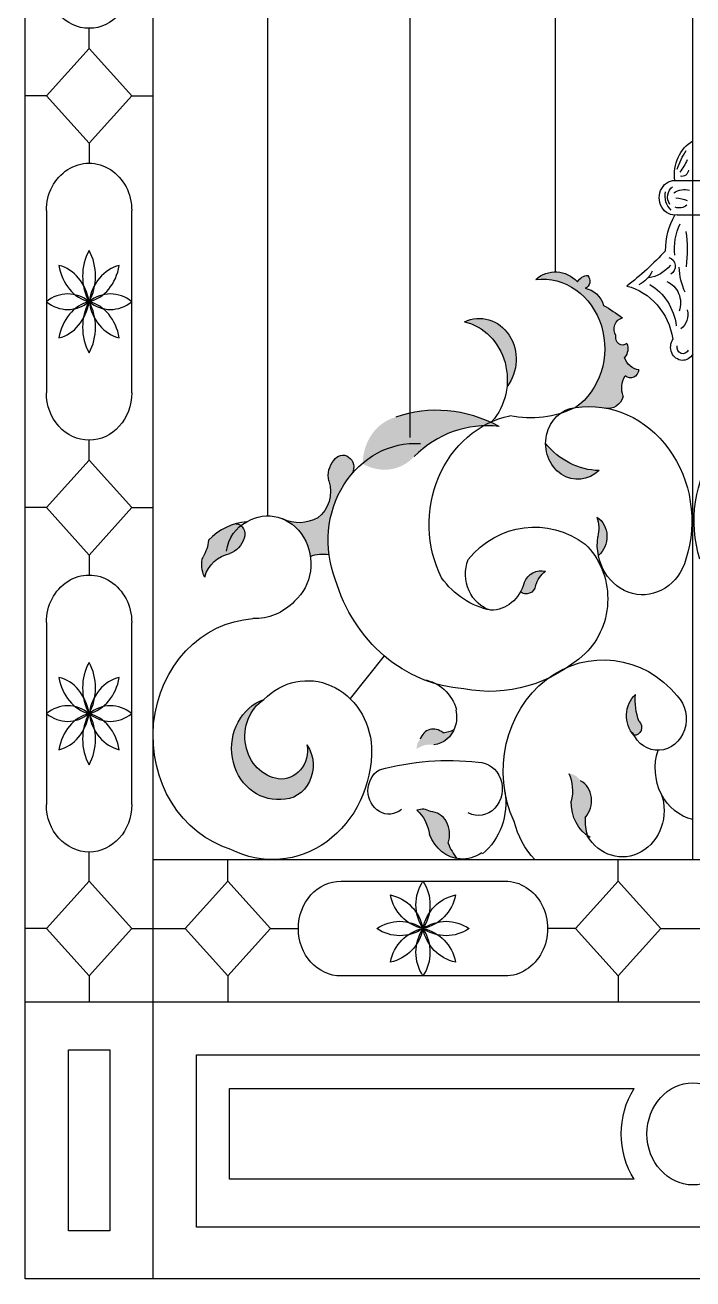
# Model space of a CAD drawing. Header units: inches. Extents: x -12530 to 36157, y 78659 to 110077.
# Drawn here: x 16002 to 16683, y 94033 to 95311 of the extents above; entities that cross this region are included whole.
import ezdxf

# ---------------------------------------------------------------- set-up
doc = ezdxf.new("R2010")
doc.units = ezdxf.units.IN
doc.header["$MEASUREMENT"] = 0
doc.layers.add('freecads.com', color=7, linetype='Continuous')

msp = doc.modelspace()

# ---------------------------------------------------------------- hatches: boundary and pattern name
at = {"layer": 'freecads.com'}
h = msp.add_hatch(color=256, dxfattribs=at)
edge = h.paths.add_edge_path()
edge.add_ellipse((16542.54178003966, 95023.13826498901), major_axis=(1.23938e-11, 36.12050366511674), ratio=0.9000000000000677, start_angle=319.28067390580753, end_angle=395.05932300097726, ccw=False)
edge.add_ellipse((16575.94092014815, 95040.74796876324), major_axis=(-1.58047e-11, 14.82096985979854), ratio=0.8999999999998619, start_angle=360.957620514245, end_angle=412.14768118692155, ccw=False)
edge.add_ellipse((16570.5542331146, 95050.04660668003), major_axis=(7.8957e-12, 7.941785819243311), ratio=0.8999999999999744, start_angle=196.9319871610167, end_angle=317.0460077482493, ccw=False)
edge.add_ellipse((16569.52517190484, 95016.7377189741), major_axis=(1.9649e-11, 26.04826038290644), ratio=0.9000000000000898, start_angle=290.72214593662204, end_angle=352.66484024678425, ccw=False)
edge.add_ellipse((16474.84320533938, 94781.3897204357), major_axis=(1.4245418e-09, 276.1786654738062), ratio=0.8999999999995312, start_angle=329.50415210410176, end_angle=334.3824210662108, ccw=False)
edge.add_ellipse((16612.88560661577, 95000.95003051937), major_axis=(1.19732e-11, 11.73514588659041), ratio=0.9000000000001639, start_angle=9.541571079901077, end_angle=127.357379983053)
edge.add_ellipse((16610.94631743541, 94992.50120788936), major_axis=(-1.22783e-11, 7.730871376374062), ratio=0.899999999999888, start_angle=75.0739505005534, end_angle=215.0064558516023)
edge.add_ellipse((16605.62570415777, 94980.86602040978), major_axis=(-6.6469e-12, 12.0105895559219), ratio=0.9000000000005609, start_angle=220.6210038746634, end_angle=299.9780988753288, ccw=False)
edge.add_ellipse((16628.95668181788, 94978.0665208842), major_axis=(2.629e-12, 18.59619225577659), ratio=0.9000000000001048, start_angle=110.37360075463, end_angle=176.070302908576)
edge.add_ellipse((16619.08539815936, 94960.84599027182), major_axis=(-2.5174e-12, 9.643829878263347), ratio=0.9000000000002799, start_angle=145.3199546165977, end_angle=261.260153605879, ccw=False)
edge.add_ellipse((16629.11355497952, 94940.82110228678), major_axis=(-1.08204e-11, 21.04608677925325), ratio=0.9000000000002369, start_angle=51.05676090297471, end_angle=115.0904409184006)
edge.add_ellipse((16596.87092255902, 94937.12851185323), major_axis=(-5.1723e-12, 17.03069006768145), ratio=0.9000000000000532, start_angle=174.8827055841234, end_angle=253.1443877643821, ccw=False)
edge.add_ellipse((16576.63208262467, 94805.46866139612), major_axis=(-8.3213e-12, 116.5835877526739), ratio=0.9000000000003318, start_angle=-9.268989861429853, end_angle=6.71773118870919)
edge.add_ellipse((16529.094273546, 94981.10656648409), major_axis=(-9.6265e-12, 70.89024083653052), ratio=0.9000000000000863, start_angle=209.4659160406818, end_angle=365.3001609443899)
h = msp.add_hatch(color=256, dxfattribs=at)
edge = h.paths.add_edge_path()
edge.add_ellipse((16465.09321702012, 94970.1643779363), major_axis=(1.7154e-12, 41.74178079067889), ratio=0.9000000000001342, start_angle=225.6207464351573, end_angle=381.5326259054417, ccw=False)
edge.add_ellipse((16439.32668275077, 94949.24814959188), major_axis=(1.41087e-11, 60.32472191662757), ratio=0.9000000000000982, start_angle=262.9511711823129, end_angle=349.7619809469849)
h = msp.add_hatch(color=256, dxfattribs=at)
edge = h.paths.add_edge_path()
edge.add_ellipse((16482.12266881536, 94769.07448162435), major_axis=(-38.925485462543, 129.0627295193029), ratio=0.8718114887687679, start_angle=-18.12229405386858, end_angle=22.46129836598103)
edge.add_ellipse((16364.88624223912, 94910.23822797133), major_axis=(-15.32011197602379, 50.79591030576003), ratio=0.8718114887692943, start_angle=141.3845918332291, end_angle=204.1113514442263, ccw=False)
edge.add_ellipse((16394.42723404598, 94858.70359293302), major_axis=(-15.74787747619162, 52.21422487231568), ratio=0.8718114887691488, start_angle=358.5166217486981, end_angle=427.220557466925, ccw=False)
edge.add_ellipse((16432.03441944819, 94757.74948307194), major_axis=(-46.82047505432655, 155.2396389174527), ratio=0.8718114887691784, start_angle=322.95373155518786, end_angle=361.9239174599623, ccw=False)
h = msp.add_hatch(color=256, dxfattribs=at)
edge = h.paths.add_edge_path()
edge.add_ellipse((16565.60628751152, 94884.55827799143), major_axis=(9.7306e-12, 36.62144581180394), ratio=0.9000000000002021, start_angle=89.99999999990592, end_angle=217.8745098456151, ccw=False)
edge.add_ellipse((16588.60089272376, 94940.40586065804), major_axis=(-1.7208e-11, 83.57144620622427), ratio=0.9000000000001676, start_angle=134.9455114434825, end_angle=179.0099598234715)
h = msp.add_hatch(color=256, dxfattribs=at)
edge = h.paths.add_edge_path()
edge.add_ellipse((16281.51614328031, 94849.15523751013), major_axis=(-3.5118e-12, 45.44047698580743), ratio=0.9000000000001913, start_angle=161.4614477628433, end_angle=205.1548073454376)
edge.add_ellipse((16285.49982909988, 94835.19213943942), major_axis=(-8.21e-13, 31.11705245623572), ratio=0.900000000000104, start_angle=209.5689910076639, end_angle=293.2222115905183)
edge.add_ellipse((16332.45433998451, 94851.25624109268), major_axis=(-6.4557e-12, 23.64741839940312), ratio=0.9000000000000435, start_angle=44.699671978988874, end_angle=103.12011102613462, ccw=False)
edge.add_ellipse((16325.94479529579, 94860.14553976653), major_axis=(7.28962e-11, 12.43371921792394), ratio=0.900000000002301, start_angle=237.3743972398343, end_angle=412.75477617908206, ccw=False)
edge.add_ellipse((16400.10930539079, 94785.54683749181), major_axis=(-5.1469e-12, 99.03776540563118), ratio=0.9000000000001291, start_angle=43.30856746438462, end_angle=99.22406528405595)
edge.add_ellipse((16305.63265460275, 94728.93929006469), major_axis=(-1.69669e-11, 42.85655049576397), ratio=0.9000000000000103, start_angle=-8.447245256460443, end_angle=17.37338950027998)
edge.add_ellipse((16249.61668487, 94761.93301233012), major_axis=(-9.1086e-12, 48.74596068857337), ratio=0.9000000000000717, start_angle=-80.20184248679328, end_angle=-21.53945961257921)
h = msp.add_hatch(color=256, dxfattribs=at)
edge = h.paths.add_edge_path()
edge.add_ellipse((16204.72820015373, 94794.34976522428), major_axis=(9.244376083833139, 21.82649922807438), ratio=0.9194256280260674, start_angle=218.2608834249337, end_angle=275.8906124928492)
edge.add_ellipse((16215.75716690203, 94791.53187665851), major_axis=(4.43394871399843, 10.46880582309304), ratio=0.9194256280254974, start_angle=-87.08364880403666, end_angle=14.76988085440089)
edge.add_ellipse((16228.13840278519, 94743.8588335044), major_axis=(23.97241523516641, 56.60023974396684), ratio=0.9194256280234148, start_angle=33.32573228960737, end_angle=65.81200064750003)
edge.add_ellipse((16155.72697871431, 94787.27692524044), major_axis=(14.07196300887336, 33.22470732003814), ratio=0.9194256280197137, start_angle=259.8009577226509, end_angle=290.48798357253145, ccw=False)
edge.add_ellipse((16205.76536325891, 94762.13324791483), major_axis=(9.859864983763192, 23.279703627963), ratio=0.9194256280234911, start_angle=95.55272891021256, end_angle=146.8514680706523)
edge.add_ellipse((16213.84626529851, 94741.0851872991), major_axis=(12.46583806523641, 29.43255471590475), ratio=0.9194256280233692, start_angle=28.57959876796832, end_angle=98.558776527769, ccw=False)
h = msp.add_hatch(color=256, dxfattribs=at)
edge = h.paths.add_edge_path()
edge.add_ellipse((16631.41165144907, 94781.57599571662), major_axis=(3.03304e-11, 51.27496435613672), ratio=0.900000000000535, start_angle=80.2476796757993, end_angle=103.8302964067388, ccw=False)
edge.add_ellipse((16554.77789805954, 94797.85745484175), major_axis=(-1.25272e-11, 35.49510665427933), ratio=0.9000000000000937, start_angle=254.7778746976855, end_angle=291.0659950100839)
edge.add_ellipse((16574.13630678096, 94789.4748735479), major_axis=(-6.1744e-12, 23.34560863934631), ratio=0.9000000000000676, start_angle=212.7613591607409, end_angle=331.58620564941333, ccw=False)
h = msp.add_hatch(color=256, dxfattribs=at)
edge = h.paths.add_edge_path()
edge.add_ellipse((16476.74777611423, 94754.04850971782), major_axis=(2.640314e-10, 39.52441947770585), ratio=0.8999999999990572, start_angle=235.4076106009489, end_angle=251.4451903908186)
edge.add_ellipse((16527.96716499141, 94733.83497477438), major_axis=(-1.66845e-11, 20.99998033339003), ratio=0.9000000000000596, start_angle=347.6210369733945, end_angle=422.9034865967638, ccw=False)
edge.add_ellipse((16547.10976524592, 94730.25468204872), major_axis=(1.87446e-11, 28.99404356354454), ratio=0.8999999999999827, start_angle=31.44499319456495, end_angle=69.1463688520899)
edge.add_ellipse((16512.78551478671, 94742.08682434505), major_axis=(3.928e-12, 10.98310402375593), ratio=0.9000000000002756, start_angle=146.7904363356653, end_angle=255.857360461544, ccw=False)
h = msp.add_hatch(color=256, dxfattribs=at)
edge = h.paths.add_edge_path()
edge.add_ellipse((16263.41718428203, 94572.03984965303), major_axis=(-5.9714e-12, 29.46909751153973), ratio=0.9000000000001, start_angle=174.5070553750267, end_angle=281.5744218525024)
edge.add_ellipse((16264.44817235434, 94556.55227569032), major_axis=(-2.987e-13, 34.765978813526), ratio=0.9000000000000395, start_angle=177.5171415498375, end_angle=309.74202130942444, ccw=False)
edge.add_ellipse((16259.65315427758, 94573.83783891203), major_axis=(2.45448e-11, 52.13951056969388), ratio=0.9000000000000627, start_angle=15.809345460820225, end_angle=183.6186517584262, ccw=False)
edge.add_ellipse((16265.52544244791, 94586.01121807925), major_axis=(3.8824e-12, 43.61845059917364), ratio=0.900000000000097, start_angle=27.97915930097372, end_angle=173.5056266026376)
h = msp.add_hatch(color=256, dxfattribs=at)
edge = h.paths.add_edge_path()
edge.add_ellipse((16623.36273615501, 94595.10855953331), major_axis=(-8.501e-13, 7.906331897012239), ratio=0.9000000000003296, start_angle=173.9463301820055, end_angle=323.97067167598965, ccw=False)
edge.add_ellipse((16640.26153042705, 94607.18157960144), major_axis=(-1.18591e-11, 28.02075723601679), ratio=0.9000000000001346, start_angle=36.512348998171774, end_angle=138.3337473002037, ccw=False)
edge.add_ellipse((16673.63264755249, 94622.70146912262), major_axis=(3.67167e-11, 55.2196332782412), ratio=0.900000000000484, start_angle=82.93592638893455, end_angle=115.0902940079959)
h = msp.add_hatch(color=256, dxfattribs=at)
edge = h.paths.add_edge_path()
edge.add_ellipse((16414.51559262125, 94572.25138270821), major_axis=(-5.009864738682519, 13.88714289861409), ratio=0.8893395283119946, start_angle=381.54663952724053, end_angle=426.18053301609325, ccw=False)
edge.add_ellipse((16419.35426223568, 94576.91864291538), major_axis=(-5.694476751295201, 15.7848597721224), ratio=0.8893395283098342, start_angle=305.72627908436573, end_angle=406.8527192223567, ccw=False)
edge.add_ellipse((16420.13697999561, 94635.43262565498), major_axis=(-15.81863385901919, 43.84861474632299), ratio=0.8893395283261096, start_angle=170.0520424926408, end_angle=184.5243298707482)
edge.add_ellipse((16413.88550308817, 94608.0881228241), major_axis=(-10.56747005852948, 29.29260058649094), ratio=0.8893395283121519, start_angle=169.1721937508508, end_angle=219.5203661619265, ccw=False)
edge.add_ellipse((16417.04299486407, 94548.93922663949), major_axis=(-9.898040700265534, 27.43696941750098), ratio=0.8893395283103689, start_angle=-23.23939943385013, end_angle=13.34992110986958)
h = msp.add_hatch(color=256, dxfattribs=at)
edge = h.paths.add_edge_path()
edge.add_ellipse((16552.80804021318, 94527.47659701026), major_axis=(6.65811174200637, 20.13135067379755), ratio=0.8798393222573931, start_angle=328.8349154910032, end_angle=368.9250718484996, ccw=False)
edge.add_ellipse((16557.94672288649, 94519.05967057598), major_axis=(7.567961312495769, 22.88235598409579), ratio=0.8798393222577274, start_angle=241.1724248612524, end_angle=352.721814872378, ccw=False)
edge.add_ellipse((16632.51549831433, 94507.91297718837), major_axis=(21.02296914490189, 63.56468328236886), ratio=0.8798393222496848, start_angle=112.9122279950642, end_angle=130.2086903576446)
edge.add_ellipse((16598.66545520961, 94522.3984583279), major_axis=(14.04417088098602, 42.4637104160437), ratio=0.879839322258338, start_angle=111.83386428640341, end_angle=166.20178848118, ccw=False)
edge.add_ellipse((16522.61859872933, 94527.44254789728), major_axis=(13.15449906295414, 39.77371420460613), ratio=0.8798393222580411, start_angle=-83.43469232974682, end_angle=-39.86351295216141)
h = msp.add_hatch(color=256, dxfattribs=at)
edge = h.paths.add_edge_path()
edge.add_ellipse((16406.11949962062, 94490.23295310268), major_axis=(3.392412962196171, 21.37884641057387), ratio=0.844234025284933, start_angle=343.35441620475217, end_angle=381.597776309041, ccw=False)
edge.add_ellipse((16413.92216084384, 94484.91483771068), major_axis=(3.855995671007139, 24.30032549848696), ratio=0.844234025284255, start_angle=257.22585564421126, end_angle=365.70069822554643, ccw=False)
edge.add_ellipse((16486.00401236486, 94508.88370786377), major_axis=(10.71153440879883, 67.50364757084174), ratio=0.8442340252846608, start_angle=130.0922335015908, end_angle=146.2529835541731)
edge.add_ellipse((16449.78891613141, 94506.59205751232), major_axis=(7.15572660634181, 45.09509360385132), ratio=0.8442340252861981, start_angle=129.06585808232, end_angle=179.4991703091759, ccw=False)
edge.add_ellipse((16378.622379597, 94476.38582893656), major_axis=(6.702424780810717, 42.23840421530216), ratio=0.844234025284816, start_angle=-65.79151981353196, end_angle=-24.62675605718896)

# ---------------------------------------------------------------- linework, layer by layer
for p, q in [((16002.2814610876, 94033.30365418523), (16002.2814610876, 96566.19743068157)), ((16132.66381480393, 94033.30365418523), (16132.66381480512, 96566.19743068157)), ((16682.69939627704, 94460.5349116082), (16682.69939627704, 96421.32814877453)), ((16249.61668487, 94810.67897302256), (16249.61668487, 96286.82343528025)), ((16394.78896137504, 94890.44871188934), (16394.78896137504, 96053.22444744674)), ((16542.54178003966, 95059.25876865687), (16542.54178003966, 95966.04866136528)), ((16067.47263794578, 95287.02534298637), (16067.47263794578, 95307.41034399535)), ((16023.97603564502, 95238.69578487574), (16067.47263794578, 95287.02534298637)), ((16067.47263794578, 95287.02534298637), (16110.96924024534, 95238.69578487574)), ((16023.97603564502, 95238.69578487574), (16002.2814610876, 95238.69578487574)), ((16067.47263794578, 95190.36622676512), (16023.97603564502, 95238.69578487574)), ((16110.96924024534, 95238.69578487574), (16067.47263794578, 95190.36622676512)), ((16110.96924024534, 95238.69578487574), (16132.66381480393, 95238.69578487574)), ((16067.47263794578, 95190.36622676512), (16067.47263794578, 95169.98122575143)), ((16666.54452552424, 95152.32255669976), (16698.8542670322, 95152.32255669976)), ((16023.97603564502, 95121.65166764554), (16023.97603564502, 94936.14420654546)), ((16110.96924024534, 94936.14420654546), (16110.96924024534, 95121.65166764554)), ((16666.54452552424, 95117.24979318683), (16698.8542670322, 95117.24979318683)), ((16067.47263794578, 94867.42964742587), (16067.47263794578, 94887.81464843484)), ((16023.97603564502, 94819.10008931524), (16067.47263794578, 94867.42964742587)), ((16067.47263794578, 94867.42964742587), (16110.96924024534, 94819.10008931524)), ((16023.97603564502, 94819.10008931524), (16002.2814610876, 94819.10008931524)), ((16067.47263794578, 94770.77053120462), (16023.97603564502, 94819.10008931524)), ((16110.96924024534, 94819.10008931524), (16067.47263794578, 94770.77053120462)), ((16110.96924024534, 94819.10008931524), (16132.66381480393, 94819.10008931524)), ((16067.47263794578, 94770.77053120462), (16067.47263794578, 94750.38553019095)), ((16023.97603564502, 94702.05597208503), (16023.97603564502, 94516.54851098025)), ((16110.96924024534, 94516.54851098025), (16110.96924024534, 94702.05597208503)), ((16368.25717469607, 94668.0650592061), (16333.47470159147, 94624.48147945097)), ((16067.47263794578, 94438.60194741082), (16067.47263794578, 94468.21895287433)), ((16132.66381480393, 94460.5349116082), (17232.73497775132, 94460.5349116082)), ((16208.89345116761, 94438.60194741082), (16208.89345116761, 94460.53491161292)), ((16606.46975991455, 94438.60194741082), (16606.46975991455, 94460.53491161292)), ((16067.47263794578, 94438.60194741082), (16023.97603564502, 94390.2723893002)), ((16110.96924024534, 94390.2723893002), (16067.47263794578, 94438.60194741082)), ((16165.39684886804, 94390.2723893049), (16208.89345116761, 94438.60194741082)), ((16208.89345116761, 94438.60194741082), (16252.39005346598, 94390.2723893049)), ((16324.2032480465, 94438.60194741082), (16491.15996303563, 94438.60194741082)), ((16606.46975991455, 94438.60194741082), (16562.97315761615, 94390.2723893049)), ((16649.96636221411, 94390.2723893049), (16606.46975991455, 94438.60194741082)), ((16023.97603564502, 94390.2723893002), (16002.2814610876, 94390.2723893002)), ((16023.97603564502, 94390.2723893002), (16067.47263794578, 94341.94283119428)), ((16067.47263794578, 94341.94283119428), (16110.96924024534, 94390.2723893002)), ((16110.96924024534, 94390.2723893002), (16165.39684886804, 94390.2723893049)), ((16208.89345116761, 94341.94283119428), (16165.39684886804, 94390.2723893049)), ((16252.39005346598, 94390.2723893049), (16208.89345116761, 94341.94283119428)), ((16252.39005346598, 94390.2723893049), (16280.70664574694, 94390.2723893049)), ((16562.97315761615, 94390.2723893049), (16534.65656533403, 94390.2723893049)), ((16562.97315761615, 94390.2723893049), (16606.46975991455, 94341.94283119428)), ((16606.46975991455, 94341.94283119428), (16649.96636221411, 94390.2723893049)), ((16649.96636221411, 94390.2723893049), (16715.43243034113, 94390.2723893049)), ((16067.47263794578, 94341.94283119428), (16067.47263794578, 94315.66562970587)), ((16208.89345116761, 94341.94283119428), (16208.89345116761, 94315.66562970587)), ((16491.15996303563, 94341.94283119428), (16324.2032480465, 94341.94283119428)), ((16606.46975991455, 94341.94283119428), (16606.46975991455, 94315.66562970587)), ((16002.2814610876, 94315.66562970587), (17363.11733146881, 94315.66562970587)), ((16046.4071558018, 94266.63708002109), (16088.53812009092, 94266.63708002109)), ((16046.4071558018, 94082.33220386531), (16046.4071558018, 94266.63708002109)), ((16088.53812009092, 94266.63708002109), (16088.53812009092, 94082.33220386531)), ((16176.78950951696, 94086.06163534727), (16176.78950951696, 94261.45089440307)), ((16176.78950951696, 94261.45089440307), (17188.60928303829, 94261.45089440307)), ((16210.42735663789, 94227.3474996566), (16622.69929076844, 94227.3474996566)), ((16210.42735663789, 94134.78101856135), (16210.42735663789, 94227.3474996566)), ((16622.69929076844, 94134.78101856135), (16210.42735663789, 94134.78101856135)), ((16088.53812009092, 94082.33220386531), (16046.4071558018, 94082.33220386531)), ((17188.60928303829, 94086.06163534727), (16176.78950951696, 94086.06163534727)), ((17363.11733146881, 94033.30365418523), (16002.2814610876, 94033.30365418523))]:
    msp.add_line(p, q, dxfattribs=at)
at = {"layer": 'freecads.com', "extrusion": (0, 0, -1)}
for centre, major_axis, ratio, start_param, end_param in [((16067.47263794578, 95355.73990210597), (1.8294e-12, 48.32955811071691), 0.9000000000001207, 1.570796326794862, 4.712388980384655), ((16698.3604931533, 95158.6155042866), (2.47063e-11, 38.33332083374083), 0.9000000000000424, 4.552132474112037, 5.811997490333288), ((16748.93425385772, 95127.70042870211), (5.40373e-10, 98.299687079444), 0.899999999999403, -1.19168748590287, -0.9756035095100551), ((16067.47263794578, 95121.65166764554), (5.6612e-12, 48.32955811071691), 0.9000000000000744, 4.712388980384583, 7.853981633974377), ((16592.41682024689, 95227.77244177676), (-1.790323e-10, 108.6457969563689), 0.9000000000002307, 2.096374329735345, 2.235296433868804), ((16671.37761237378, 95164.45276415597), (-1.18648e-11, 7.857835950609325), 0.9000000000002287, 1.759546378360731, 3.329798060971889), ((16664.30257398401, 95134.7861749386), (1.39313e-11, 17.7124264694749), 0.9000000000001991, 3.000485892350408, 6.424292068416652), ((16668.55523525789, 95135.61272347478), (-6.5703e-12, 12.89150667984795), 0.9000000000003483, 4.088577494214873, 5.660062225542012), ((16673.85858422354, 95120.52382315075), (1.75734e-11, 22.70892516614043), 0.9000000000002728, -0.553926376395689, 0.270329551352867), ((16671.24367760677, 95136.60971334919), (-2.37259e-11, 18.73557451342395), 0.8999999999997929, 3.835376505596925, 4.945554957265462), ((16662.55971406245, 95085.31218928075), (-1.993474e-10, 49.484521648537), 0.9000000000019859, 0.0643400256704465, 0.3302276235254746), ((16715.61480165095, 95080.80357592033), (5.10574e-11, 67.57273443556086), 0.8999999999998495, 4.712388980384009, 5.278978356413423), ((16668.75888578095, 95137.86573630241), (-3.9807e-12, 13.47486283238463), 0.8999999999998918, 2.466349152008399, 3.477460648116137), ((16709.94874359343, 95083.50280041728), (-1.50189e-11, 51.08687932771448), 0.9000000000002119, 4.570721771591528, 5.218017002455661), ((16582.90901611028, 95081.4840164948), (1.54526e-11, 104.4605045075003), 0.9000000000004698, 1.387413482685425, 1.733766550703768), ((16448.9191177313, 95315.3841518916), (-7.193199e-10, 327.6541837704762), 0.9000000000000168, 2.368765197258332, 2.542440574289148), ((16632.50264437248, 95094.08778578434), (5.68183e-11, 41.33509857317064), 0.9000000000002927, 2.317744479919804, 3.003137948779706), ((16656.24216004102, 95065.04273708459), (-4.7e-15, 9.287257299778345), 0.8999999999999467, 0.2297969088811675, 2.657729247055855), ((16542.54178003966, 95023.13826498901), (-1.09728e-11, 36.12050366511961), 0.9000000000000945, -0.662254725539617, 0.7630943850482779), ((16529.094273546, 94981.10656648409), (-7.0616e-12, 70.89024083653213), 0.9000000000001162, -0.1027150506858345, 2.581008095433407), ((16575.94092014815, 95040.74796876324), (6.1301e-12, 14.82096985979202), 0.9000000000000797, -0.9604538289936799, -0.0185702954874234), ((16570.5542331146, 95050.04660668003), (3.53e-12, 7.941785819245729), 0.9000000000001941, 0.8023352134536363, 2.815415520467288), ((16616.49785788327, 95074.73529764776), (2.29791e-11, 31.16593701526998), 0.9000000000001939, 2.058628439131682, 2.730252551089208), ((16725.94023240706, 95066.8162755399), (6.10203e-11, 63.62061689504071), 0.900000000000411, 4.250341080005743, 4.670752017647929), ((16569.52517190601, 95016.7377189741), (-8.4263e-12, 26.04826038291125), 0.9000000000000568, 0.1420661535804624, 1.242628287599715), ((16602.34181619155, 94978.61700620435), (-7.8413e-12, 67.71468697597255), 0.900000000000112, 0.2129097140193834, 1.390748181120607), ((16614.54428188531, 94995.57007157365), (-1.69134e-11, 57.56494887606795), 0.9000000000001023, 0.4834983980188619, 1.418658936613635), ((16649.22338814325, 95027.60219014334), (-5.0956e-12, 23.19157329393522), 0.9000000000001248, 0.3388332449495375, 1.934385077073602), ((16465.09321702012, 94970.1643779363), (6.9592e-12, 41.74178079068091), 0.900000000000096, -0.4131734383303387, 2.292849450450693), ((16474.84320533938, 94781.3897204357), (2.130376e-10, 276.1786654739968), 0.9000000000000049, 0.489522119062821, 0.5794523542870205), ((16661.23678773728, 95016.23234874688), (1.01611e-11, 18.01786873403544), 0.9000000000001215, 1.334145961076901, 2.542186036022795), ((16439.32668275077, 94949.24814959188), (-6.619e-13, 60.32472191662972), 0.9000000000000863, 0.1980509449931671, 2.35149608127766), ((16612.88560661577, 95000.95003051937), (-9.3861e-12, 11.73514588659646), 0.900000000000094, 4.110412875181424, 6.098547414149239), ((16610.94631743541, 94992.50120788936), (3.9291e-12, 7.730871376372871), 0.8999999999999367, 2.480289595644926, 4.947848569036707), ((16672.23387628982, 94982.76254454227), (8.8446e-12, 13.620651462119), 0.9000000000003358, 2.118486118973987, 5.33840282223217), ((16605.62570415777, 94980.86602040978), (7.288e-13, 12.01058955592481), 0.9000000000000145, 1.091941112041394, 2.380232239786855), ((16672.56821252329, 94982.51216323124), (4.6191e-11, 6.658698049636678), 0.9000000000010626, 2.009559689595283, 4.951821989883972), ((16628.95668181788, 94978.0665208795), (-1.53511e-11, 18.596192255781), 0.9000000000001824, 3.217771505530906, 4.389827101364815), ((16629.11355497952, 94940.82110228678), (3.7467e-12, 21.04608677925329), 0.9000000000002435, 4.31356495763401, 5.341223084224619), ((16619.08539815936, 94960.8459902671), (2.8057e-12, 9.643829878261148), 0.900000000000239, 1.708283416393762, 3.797015981178443), ((16067.47263794578, 94936.14420654075), (1.978e-13, 48.32955811071017), 0.9000000000000603, 1.570796326794893, 4.712388980384686), ((16576.63208262467, 94805.46866139612), (0, 116.5835877526733), 0.9000000000001, -0.13013454770835, 1.912252832155314), ((16596.87092255902, 94937.12851185323), (4.7159e-12, 17.03069006767714), 0.900000000000173, 1.837003894506742, 3.380753613408153), ((16788.76670993174, 94805.46866139612), (2.4913e-12, 116.5835877526729), 0.9000000000001083, 4.370932475024231, 6.413319854887889), ((16515.22431432775, 94802.15243065832), (-7.534e-13, 112.5602319201258), 0.9000000000001197, 4.20730986073809, 6.094310117404074), ((16517.37700886654, 95037.65081481397), (1.79955e-11, 127.1354956008269), 0.9000000000001728, 2.731311248990768, 3.327708322853302), ((16565.60628751152, 94884.55827799143), (3.5103e-12, 36.6214458118066), 0.9000000000001245, 2.428922160665117, 6.204519546632574), ((16400.10930539079, 94785.54683749181), (7.1665e-12, 99.03776540563324), 0.9000000000000968, 4.305295357923035, 6.338817240484869), ((16325.94479529579, 94860.14553976653), (-1.75535e-11, 12.43371921793899), 0.89999999999976, -0.9707141154666054, 2.093487544961222), ((16588.60089272376, 94940.40586065804), (-6.1975e-12, 83.57144620621018), 0.900000000000086, 3.1607916063078, 3.980519534743023), ((16332.45433998451, 94851.25624109268), (2.7877e-12, 23.64741839940386), 0.9000000000000133, 4.505617466738261, 5.450419705553614), ((16285.49982909988, 94835.19213943942), (9.6966e-12, 31.11705245623543), 0.9000000000000351, 1.202283233717532, 2.579116893431129), ((16249.61668487, 94761.93301233012), (1.51492e-11, 48.74596068857552), 0.9000000000000312, -0.5092175473001417, 2.473816950814747), ((16521.42560260556, 94697.28390016493), (-7.9031e-12, 102.0247025178798), 0.9000000000001037, -0.8303287119145126, 0.5949899665105997), ((16241.69617456735, 94769.07043765955), (1.60418e-11, 38.45441308444426), 0.900000000000036, -1.426788446941214, -0.3996598976912802), ((16215.75716690203, 94791.53187665851), (4.433948713690719, 10.46880582323603), 0.9194256280197144, -0.2792607643022447, 1.523991377417552), ((16281.51614328031, 94849.15523751013), (3.2805e-12, 45.44047698581759), 0.9000000000001747, 2.660673928587929, 3.556882640976226), ((16554.77789805954, 94797.85745484175), (1.2053e-11, 35.49510665425464), 0.9000000000003687, 1.237093355449255, 1.810967208533939), ((16574.13630678096, 94789.4748735479), (1.73749e-11, 23.34560863934525), 0.9000000000000863, 0.5412435749527447, 2.52086893593701), ((16155.72697871431, 94787.27692524044), (14.07196300863266, 33.22470732018985), 0.9194256280176498, 1.239888615265744, 1.734726837424348), ((16204.72820015373, 94794.34976522428), (9.24437608422845, 21.82649922801323), 0.919425628020858, 1.47621819212292, 2.432612006204909), ((16631.41165144907, 94781.57599571662), (2.59077e-11, 51.27496435616141), 0.9000000000001266, 1.870667937336319, 4.865858445412271), ((16213.84626529851, 94741.0851872991), (12.46583806516905, 29.43255471586693), 0.9194256280234744, 4.574888644174999, 5.748301831318332), ((16305.63265460275, 94728.93929005996), (1.81034e-11, 42.85655049575487), 0.9000000000003879, -0.3345658933480653, 0.163537242087221), ((16530.00030459701, 94726.17234010868), (-7.8156e-12, 73.23255905172884), 0.9000000000001048, 0.7085961810136255, 2.432996472576359), ((16205.76536325891, 94762.13324791483), (9.85986498397514, 23.2797036278624), 0.9194256280224306, 3.759220703908237, 4.623241214946044), ((16485.39812846423, 94751.48620225026), (1.54947e-11, 38.19134334955278), 0.9000000000000964, 3.395995011447408, 5.105421114700242), ((16067.47263794578, 94702.05597208503), (5.6612e-12, 48.32955811071691), 0.9000000000000744, 4.712388980384583, 7.853981633974377), ((16457.58504278683, 94797.36112359917), (-3.9728e-12, 162.9989796042053), 0.9000000000000884, 3.198597852539721, 4.393981823476367), ((16491.15773187597, 94804.8901820363), (4.8733e-12, 91.77355093677123), 0.9000000000000984, 3.31695273208461, 4.039425372989287), ((16527.96716499141, 94733.83497477438), (-2.4456e-12, 20.99998033339035), 0.9000000000000188, -1.139258054545284, 0.239197182706077), ((16547.10976524592, 94730.254682044), (-4.93566e-11, 28.9940435635338), 0.9000000000002849, -1.240512281210302, -0.5967822171471394), ((16476.74777611423, 94754.04850971782), (-5.9889e-12, 39.52441947764394), 0.9000000000001014, 1.864172589314881, 3.141592653595835), ((16512.78551478671, 94742.08682434505), (8.341e-13, 10.98310402376432), 0.8999999999999168, 1.793801066926984, 3.770443172864647), ((16236.37039884636, 94771.8450083616), (4.7067e-12, 65.86619402023237), 0.9000000000001294, 2.391454821256625, 3.173308244831347), ((16240.47532002068, 94586.41941235487), (1.59396e-11, 119.7772524904006), 0.900000000000093, 3.408479723046706, 6.227639875361923), ((16476.29333004689, 94800.27721228793), (-2.6144e-12, 168.3581061036339), 0.900000000000085, 2.450316108978446, 3.321186141172228), ((16591.48050900615, 94550.70900644365), (6.6036e-12, 113.3729659710616), 0.9000000000000449, 4.241414074437816, 7.113335198393849), ((16289.97457878847, 94569.97439866091), (5.073e-13, 72.85016236520399), 0.9000000000000671, -0.7440207775766491, 1.504293454456833), ((16406.77450856737, 94603.42431234554), (-13.94153013824711, 38.64535897784957), 0.8893395283110082, 0.4367260883257509, 1.634444201338941), ((16259.65315427758, 94573.83783891203), (8.9218e-12, 52.1395105696931), 0.9000000000001213, 3.071439635247616, 5.978380677451854), ((16265.52544244791, 94586.01121807925), (1.60402e-11, 43.61845059917673), 0.9000000000001016, 3.267409131159152, 5.749950981102447), ((16640.26153042705, 94607.18157960144), (-1.1964e-12, 28.02075723601711), 0.9000000000000943, 3.921354558600979, 5.594845025744562), ((16647.14249457715, 94603.83528570386), (-5.351e-13, 31.98004721711674), 0.900000000000157, 0.7511735541588647, 4.261549489144516), ((16673.63264755249, 94622.70146912262), (-5.9527e-12, 55.21963327827583), 0.8999999999998015, 4.313567346926238, 4.823457873982214), ((16623.36273615501, 94595.10855953331), (1.3559e-11, 7.906331897014273), 0.9000000000003519, 0.6796839438950855, 3.258886650757364), ((16254.40770030219, 94572.7615901512), (6.94e-14, 112.2266785445756), 0.9000000000001012, 1.552493210494922, 3.574390755851567), ((16263.41718428203, 94572.03984965303), (-2.2296e-12, 29.46909751153175), 0.900000000000139, 1.388517498642603, 3.248038529467256), ((16264.44817235434, 94556.55227568561), (-1.9597e-12, 34.76597881352472), 0.9000000000000865, 0.9283776296424014, 3.189734538344301), ((16692.42892030762, 94553.68155086177), (2.4706e-12, 53.4996194997577), 0.9000000000001124, 3.345062078579142, 5.058984246186239), ((16433.40336274241, 94240.65528592397), (5.5083e-12, 320.8649970288372), 0.9000000000000056, -0.245282114593508, 0.1057492261922617), ((16464.08452594498, 94532.60093501807), (2.54344e-11, 27.12782855110667), 0.9000000000001414, -0.0081895569532278, 3.576303186319967), ((16373.05152160158, 94530.6975641632), (-2.507e-12, 23.83563172394523), 0.900000000000089, 2.510965926828658, 5.81020829372357), ((16522.61859872933, 94527.44254789728), (13.15449906295413, 39.7737142046061), 0.8798393222580413, 0.7592851930627506, 1.469879266440525), ((16067.47263794578, 94516.54851098025), (1.978e-13, 48.32955811071017), 0.9000000000000603, 1.570796326794893, 4.712388980384686), ((16610.76867575748, 94510.50547711099), (-3.4921e-11, 47.23312933141499), 0.9000000000002437, 1.201671141527998, 4.137436454178694), ((16378.622379597, 94476.38582893656), (6.702424780827622, 42.23840421529454), 0.8442340252848802, 0.4974362711142551, 1.208030344492171), ((16575.3950046111, 94522.86074251166), (2.1269e-12, 86.43958180621134), 0.9000000000001028, 3.907096315066003, 4.435911207812851), ((16449.78891613141, 94506.59205751232), (7.155726606377515, 45.0950936038398), 0.8442340252861953, 3.065359394750869, 4.111627371551758), ((16324.2032480465, 94390.2723893049), (-3.9183e-12, 48.32955811072813), 0.9000000000000513, 3.141592653589882, 6.283185307179675), ((16442.71007981264, 94414.43716836024), (-3.465244e-10, 43.40277631704974), 0.9715657329158917, 4.121912931587453, 5.302865029196255), ((16372.65313126833, 94414.43716836024), (2.402415e-10, 43.40277631712901), 0.9715657329159284, 0.9803202779845037, 2.161272375593224), ((16491.15996303563, 94390.2723893002), (2.0395e-12, 48.32955811071691), 0.9000000000000744, -4.69e-14, 3.141592653589746), ((16415.84925666939, 94432.8532367475), (-2.519747e-10, 43.40277631706197), 0.9715657329160527, 3.336514768191516, 4.51746686580014), ((16366.3115132843, 94381.86570013213), (1.604767e-10, 43.40277631708125), 0.971565732915894, 0.1949221145896605, 1.375874212199145), ((16449.05169779786, 94381.86570013213), (-4.470197e-10, 43.40277631713536), 0.9715657329166186, -1.375874212194086, -0.1949221145847528), ((16399.51395441276, 94432.8532367475), (3.240051e-10, 43.40277631708667), 0.971565732916356, 1.765718441379724, 2.946670538988653), ((16384.20393426721, 94354.21875640364), (1.927562e-10, 43.40277631715856), 0.9715657329143267, -0.5904760488106586, 0.5904760488001695), ((16384.20393426721, 94426.32602220145), (-3.71727e-11, 43.40277631711362), 0.9715657329163933, 2.551116604787499, 3.732068702395516), ((16415.84925666939, 94347.69154185758), (-1.3425322e-09, 43.40277631695899), 0.9715657329164497, -1.37587421216928, -0.1949221145593569), ((16366.3115132843, 94398.67907847297), (5.552494e-10, 43.40277631707929), 0.9715657329166546, 1.765718441376586, 2.946670538984336), ((16442.71007981264, 94366.10761024489), (-7.080179e-10, 43.40277631707052), 0.9715657329162546, 4.121912931597051, 5.302865029205334), ((16431.15927681492, 94354.21875640364), (1.074931e-10, 43.40277631711364), 0.9715657329142462, -0.5904760488072053, 0.5904760488041596), ((16449.05169779786, 94398.67907847297), (-7.622906e-10, 43.4027763171841), 0.9715657329158712, 3.336514768201958, 4.517466865809113), ((16399.51395441276, 94347.69154185758), (3.714115e-10, 43.40277631712571), 0.9715657329161487, 0.1949221145847844, 1.375874212193676), ((16431.15927681492, 94426.32602220145), (-3.858807e-10, 43.40277631707094), 0.9715657329175447, 2.551116604795005, 3.732068702401854), ((16372.65313126833, 94366.10761024489), (1.93256e-10, 43.40277631711392), 0.9715657329177675, 0.9803202779853226, 2.161272375594634), ((16682.69939627704, 94181.06425910897), (-6.4717e-12, 81.15786118083503), 0.9000000000001186, 4.105534272875289, 5.319243687894267), ((16682.69939627704, 94181.06425910897), (3.2268e-12, 52.02246821398677), 0.9000000000001035, 3.141592653589723, 6.283185307179516), ((16682.69939627704, 94181.06425910897), (1.53071e-11, 52.02246821398677), 0.9000000000000605, -3.268e-13, 3.141592653589466)]:
    msp.add_ellipse(centre, major_axis=major_axis, ratio=ratio, start_param=start_param, end_param=end_param, dxfattribs=at)
at = {"layer": 'freecads.com'}
for centre, major_axis, ratio, start_param, end_param in [((16099.92090755502, 95054.98423851063), (-7.02364e-11, 46.85405575905488), 0.833705813777268, 0.9803202779896977, 2.161272375596498), ((16035.02436833653, 95054.98423851063), (2.0618e-11, 46.85405575893387), 0.833705813780236, 4.121912931580357, 5.302865029191832), ((16075.03865820244, 95074.86470626997), (-1.377308e-10, 46.85405575909489), 0.8337058137787652, 1.76571844138656, 2.946670538993657), ((16029.14987524554, 95019.82276917489), (6.1594e-11, 46.85405575904185), 0.8337058137785301, -1.375874212200244, -0.1949221145913114), ((16059.90661769028, 95074.86470626997), (-8.69341e-11, 46.85405575907837), 0.8337058137780955, 3.33651476817841, 4.517466865787785), ((16105.79540064717, 95019.82276917489), (3.62718e-11, 46.85405575900986), 0.8337058137783268, 0.1949221145930611, 1.375874212202095), ((16045.72433679599, 94989.977410125), (3.23382e-11, 46.85405575910986), 0.8337058137771549, -0.5904760488043665, 0.5904760488049137), ((16045.72433679599, 95067.818464066), (-1.228699e-10, 46.85405575898855), 0.8337058137784339, 2.551116604783169, 3.73206870239144), ((16029.14987524554, 95037.9731050161), (-2.199249e-10, 46.85405575888125), 0.8337058137782065, 3.336514768179737, 4.517466865789573), ((16075.03865820244, 94982.93116792104), (8.65936e-11, 46.85405575901337), 0.8337058137781339, 0.1949221145963149, 1.375874212204178), ((16099.92090755502, 95002.81163567095), (1.3665e-12, 46.85405575903891), 0.8337058137783669, 0.9803202779917254, 2.16127237559979), ((16089.22093909556, 94989.977410125), (3.57073e-11, 46.85405575903573), 0.8337058137788066, -0.5904760488040126, 0.5904760488045944), ((16105.79540064717, 95037.9731050161), (-4.28667e-11, 46.85405575897173), 0.8337058137785639, 1.765718441389891, 2.94667053899851), ((16059.90661769028, 94982.93116792104), (3.2607e-11, 46.85405575898449), 0.8337058137786918, -1.37587421220086, -0.1949221145913187), ((16089.22093909556, 95067.818464066), (-5.69928e-11, 46.85405575894812), 0.833705813778794, 2.551116604783389, 3.7320687023921), ((16035.02436833653, 95002.81163567095), (3.03848e-11, 46.8540557589886), 0.8337058137801252, 4.121912931579063, 5.302865029190011), ((16432.03441944819, 94757.74948306724), (-46.82047505447736, 155.2396389174222), 0.8718114887698821, -0.7135998405893544, 0.0385114353708254), ((16482.12266881536, 94769.07448162435), (-38.9254854624129, 129.0627295193432), 0.8718114887695873, -0.3591244022518125, 0.4428042199798714), ((16228.13840278519, 94743.8588335044), (23.9724152364729, 56.60023974353192), 0.9194256280236377, 0.4300876634369466, 1.179155046814456), ((16099.92090755502, 94635.38854295012), (-6.65491e-11, 46.85405575905284), 0.8337058137773039, 0.9803202779897928, 2.161272375596593), ((16035.02436833653, 94635.38854295012), (2.43231e-11, 46.85405575893591), 0.8337058137801998, 4.121912931580451, 5.302865029191927), ((16075.03865820244, 94655.26901070945), (-1.377308e-10, 46.85405575909489), 0.8337058137787652, 1.76571844138656, 2.946670538993657), ((16029.14987524554, 94600.22707360497), (6.1594e-11, 46.85405575904185), 0.8337058137785301, -1.375874212200244, -0.1949221145913114), ((16059.90661769028, 94655.26901070945), (-8.69341e-11, 46.85405575907837), 0.8337058137780955, 3.33651476817841, 4.517466865787785), ((16105.79540064717, 94600.22707360497), (3.62718e-11, 46.85405575900986), 0.8337058137783268, 0.1949221145930611, 1.375874212202095), ((16045.72433679599, 94570.38171456449), (3.23382e-11, 46.85405575910986), 0.8337058137771549, -0.5904760488043665, 0.5904760488049137), ((16089.22093909556, 94570.38171456449), (3.57028e-11, 46.85405575903348), 0.8337058137788286, -0.5904760488040272, 0.5904760488046091), ((16045.72433679599, 94648.22276850075), (-1.228699e-10, 46.85405575898855), 0.8337058137784339, 2.551116604783169, 3.73206870239144), ((16029.14987524554, 94618.3774094556), (-2.296201e-10, 46.85405575887828), 0.833705813778249, 3.336514768179492, 4.517466865789388), ((16075.03865820244, 94563.33547236052), (9.62978e-11, 46.85405575901634), 0.8337058137780916, 0.1949221145965609, 1.375874212204363), ((16099.92090755502, 94583.21594011044), (1.3665e-12, 46.85405575903891), 0.8337058137783669, 0.9803202779917254, 2.16127237559979), ((16105.79540064717, 94618.3774094556), (-3.07612e-11, 46.85405575897086), 0.8337058137785723, 1.765718441390159, 2.946670538998819), ((16059.90661769028, 94563.33547236052), (3.06984e-11, 46.85405575898459), 0.8337058137787002, -1.375874212200846, -0.1949221145913649), ((16089.22093909556, 94648.22276850075), (-5.69973e-11, 46.85405575895037), 0.8337058137787723, 2.551116604783404, 3.732068702392085), ((16035.02436833653, 94583.21594011044), (3.40541e-11, 46.85405575898658), 0.8337058137801617, 4.121912931579156, 5.302865029190106), ((16419.35426223568, 94576.91864291538), (-5.694476751346196, 15.78485977210666), 0.8893395283100713, -1.001714438360922, 0.8758966693850901), ((16420.13697999561, 94635.43262565498), (-15.8186338588989, 43.84861474634599), 0.8893395283217017, 2.946876967621673, 3.23033397436518), ((16557.94672288649, 94519.05967057598), (7.567961312500107, 22.88235598411096), 0.8798393222570134, 4.261422736972046, 6.13903384471806), ((16406.11949962062, 94490.23295310268), (3.392412962279001, 21.37884641056221), 0.8442340252837123, -0.3403607780646154, 0.4384806799493095), ((16413.92216084384, 94484.91483771068), (3.855995670987782, 24.30032549850837), 0.8442340252835308, 4.523271658917041, 6.400882766662899), ((16632.51549831314, 94507.91297718837), (21.02296914616481, 63.56468328156368), 0.8798393222528736, 1.926828835727201, 2.210285842470919), ((16486.00401236486, 94508.88370786377), (10.71153440962525, 67.5036475705205), 0.8442340252849614, 2.188677757677047, 2.472134764420403)]:
    msp.add_ellipse(centre, major_axis=major_axis, ratio=ratio, start_param=start_param, end_param=end_param, dxfattribs=at)
at = {"layer": 'freecads.com', "extrusion": (0, 0, -0.9999999999999998)}
for centre, major_axis, ratio, start_param, end_param in [((16413.88550308817, 94608.0881228241), (-10.56747005845331, 29.29260058589981), 0.8893395283098525, 1.721111318160001, 2.30716018482511), ((16413.88550308817, 94608.0881228241), (-10.56747005853659, 29.29260058648928), 0.8893395283118035, 2.307160184831766, 3.35342816163274), ((16441.01366913565, 94515.35134894148), (9.440459976909757, 59.49338896408109), 0.8442340252852719, 1.194925298238441, 2.392643411251553), ((16598.66545520961, 94522.3984583279), (14.0441708810142, 42.46371041602206), 0.8798393222585371, 3.327208316702304, 4.37347629350322), ((16449.78891613141, 94506.59205750763), (7.15572660653027, 45.09509360292076), 0.8442340252853178, 2.479310528068619, 3.065359394733748)]:
    msp.add_ellipse(centre, major_axis=major_axis, ratio=ratio, start_param=start_param, end_param=end_param, dxfattribs=at)

doc.saveas('drawing.dxf')
